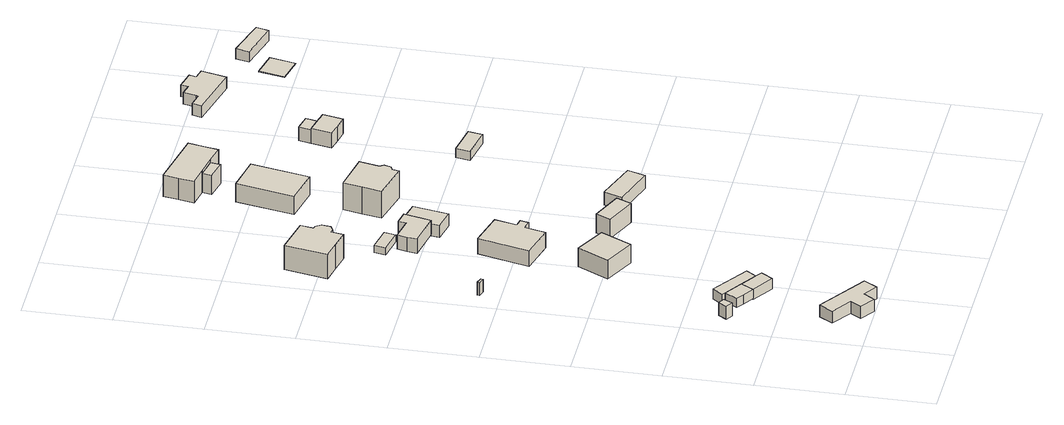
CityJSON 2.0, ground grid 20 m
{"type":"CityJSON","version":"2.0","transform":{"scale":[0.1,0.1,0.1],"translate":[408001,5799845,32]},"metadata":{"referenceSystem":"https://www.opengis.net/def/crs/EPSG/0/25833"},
"CityObjects":{
"building1":{"type":"Building","attributes":{"Gemeindeschluessel":"11000009","BezugspunktDach":"2200","function":"51009_1610","measuredHeight":3.31,"storeysAboveGround":0},"address":[{"country":"Germany","locality":"Berlin"}],"geometry":[{"type":"Solid","lod":"1","boundaries":[[[[0,1,2,3]],[[4,5,6,7]],[[4,7,3,2]],[[5,4,2,1]],[[6,5,1,0]],[[7,6,0,3]]]]}]},
"building2":{"type":"Building","attributes":{"Gemeindeschluessel":"11000009","BezugspunktDach":"2200","function":"31001_1010","measuredHeight":3.04,"storeysAboveGround":1},"address":[{"country":"Germany","locality":"Berlin","thoroughfareNumber":"18A","thoroughfareName":"Moßkopfring"}],"geometry":[{"type":"Solid","lod":"1","boundaries":[[[[8,9,10,11,12,13,14,15]],[[16,17,18,19,20,21,22,23]],[[16,23,15,14]],[[17,16,14,13]],[[18,17,13,12]],[[19,18,12,11]],[[20,19,11,10]],[[21,20,10,9]],[[22,21,9,8]],[[23,22,8,15]]]]}]},
"building3":{"type":"Building","attributes":{"Gemeindeschluessel":"11000009","BezugspunktDach":"2200","function":"51009_1610","measuredHeight":2.24,"storeysAboveGround":0},"address":[{"country":"Germany","locality":"Berlin"}],"geometry":[{"type":"Solid","lod":"1","boundaries":[[[[24,25,26,27,28]],[[29,30,31,32,33]],[[29,33,28,27]],[[30,29,27,26]],[[31,30,26,25]],[[32,31,25,24]],[[33,32,24,28]]]]}]},
"building4":{"type":"Building","attributes":{"Gemeindeschluessel":"11000009","BezugspunktDach":"2200","function":"31001_1010","measuredHeight":2.6,"storeysAboveGround":1},"address":[{"country":"Germany","locality":"Berlin","thoroughfareNumber":"17 (1)","thoroughfareName":"Moßkopfring"}],"geometry":[{"type":"Solid","lod":"1","boundaries":[[[[27,26,34,35,36,37]],[[38,39,40,41,42,43]],[[38,43,37,36]],[[39,38,36,35]],[[40,39,35,34]],[[41,40,34,26]],[[42,41,26,27]],[[43,42,27,37]]]]}]},
"building5":{"type":"Building","attributes":{"Gemeindeschluessel":"11000009","BezugspunktDach":"2200","function":"31001_2000","measuredHeight":2.55,"storeysAboveGround":1},"address":[{"country":"Germany","locality":"Berlin","thoroughfareNumber":"17A (1)","thoroughfareName":"Moßkopfring"}],"geometry":[{"type":"Solid","lod":"1","boundaries":[[[[44,45,34,26,25]],[[41,40,46,47,48]],[[41,48,25,26]],[[40,41,26,34]],[[46,40,34,45]],[[47,46,45,44]],[[48,47,44,25]]]]}]},
"building6":{"type":"Building","attributes":{"Gemeindeschluessel":"11000009","BezugspunktDach":"2200","function":"51009_1610","measuredHeight":3.19,"storeysAboveGround":0},"address":[{"country":"Germany","locality":"Berlin"}],"geometry":[{"type":"Solid","lod":"1","boundaries":[[[[49,50,51,52]],[[53,54,55,56]],[[53,56,52,51]],[[54,53,51,50]],[[55,54,50,49]],[[56,55,49,52]]]]}]},
"building7":{"type":"Building","attributes":{"Gemeindeschluessel":"11000009","BezugspunktDach":"2200","function":"31001_1010","measuredHeight":5.73,"storeysAboveGround":1},"address":[{"country":"Germany","locality":"Berlin","thoroughfareNumber":"16","thoroughfareName":"Moßkopfring"}],"geometry":[{"type":"Solid","lod":"1","boundaries":[[[[57,58,59,60]],[[61,62,63,64]],[[61,64,60,59]],[[62,61,59,58]],[[63,62,58,57]],[[64,63,57,60]]]]}]},
"building8":{"type":"Building","attributes":{"Gemeindeschluessel":"11000009","BezugspunktDach":"2200","function":"31001_1010","measuredHeight":8.84,"storeysAboveGround":1},"address":[{"country":"Germany","locality":"Berlin","thoroughfareNumber":"13A","thoroughfareName":"Moßkopfring"}],"geometry":[{"type":"Solid","lod":"1","boundaries":[[[[65,66,67,68,69,70,71,72,73,74,75,76]],[[77,78,79,80,81,82,83,84,85,86,87,88]],[[77,88,76,75]],[[78,77,75,74]],[[79,78,74,73]],[[80,79,73,72]],[[81,80,72,71]],[[82,81,71,70]],[[83,82,70,69]],[[84,83,69,68]],[[85,84,68,67]],[[86,85,67,66]],[[87,86,66,65]],[[88,87,65,76]]]]}]},
"building9":{"type":"Building","attributes":{"Gemeindeschluessel":"11000009","BezugspunktDach":"2200","function":"31001_1010","measuredHeight":3.9,"storeysAboveGround":1},"address":[{"country":"Germany","locality":"Berlin","thoroughfareNumber":"15","thoroughfareName":"Moßkopfring"}],"geometry":[{"type":"Solid","lod":"1","boundaries":[[[[89,90,91,92,93,94,95,96]],[[97,98,99,100,101,102,103,104]],[[97,104,96,95]],[[98,97,95,94]],[[99,98,94,93]],[[100,99,93,92]],[[101,100,92,91]],[[102,101,91,90]],[[103,102,90,89]],[[104,103,89,96]]]]}]},
"building10":{"type":"Building","attributes":{"Gemeindeschluessel":"11000009","BezugspunktDach":"2200","function":"31001_2000","measuredHeight":1.8,"storeysAboveGround":1},"address":[{"country":"Germany","locality":"Berlin","thoroughfareNumber":"14 (1)","thoroughfareName":"Moßkopfring"}],"geometry":[{"type":"Solid","lod":"1","boundaries":[[[[105,106,107,108]],[[109,110,111,112]],[[109,112,108,107]],[[110,109,107,106]],[[111,110,106,105]],[[112,111,105,108]]]]}]},
"building11":{"type":"Building","attributes":{"Gemeindeschluessel":"11000009","function":"31001_1010"},"address":[{"country":"Germany","locality":"Berlin","thoroughfareNumber":"14","thoroughfareName":"Moßkopfring"}],"children":["building11-1","building11-2"]},
"building11-1":{"type":"BuildingPart","attributes":{"BezugspunktDach":"2200","measuredHeight":5.71,"storeysAboveGround":2},"parents":["building11"],"geometry":[{"type":"MultiSurface","lod":"1","boundaries":[[[113,114,115,116,117,118,119,120]],[[121,122,123,124,125,126,127,128]],[[121,128,120,119]],[[122,121,119,118]],[[123,122,118,117]],[[124,123,117,116]],[[125,124,116,115]],[[129,130,125,115,114]],[[127,131,129,126,114,113]],[[128,127,113,120]],[[126,125,130,129]],[[126,129,131,127]]]}]},
"building11-2":{"type":"BuildingPart","attributes":{"BezugspunktDach":"2200","measuredHeight":2.94,"storeysAboveGround":2},"parents":["building11"],"geometry":[{"type":"MultiSurface","lod":"1","boundaries":[[[132,133,130,131,134]],[[135,136,137,138,139]],[[135,139,134,131]],[[136,135,140,127,126,125]],[[137,136,130,133]],[[138,137,133,132]],[[139,138,132,134]],[[125,126,129,130]],[[131,129,126,127,140]]]}]},
"building12":{"type":"Building","attributes":{"Gemeindeschluessel":"11000009","BezugspunktDach":"2200","function":"31001_1010","measuredHeight":4.85,"storeysAboveGround":1},"address":[{"country":"Germany","locality":"Berlin","thoroughfareNumber":"16 (1)","thoroughfareName":"Moßkopfring"}],"geometry":[{"type":"Solid","lod":"1","boundaries":[[[[141,142,143,144]],[[145,146,147,148]],[[145,148,144,143]],[[146,145,143,142]],[[147,146,142,141]],[[148,147,141,144]]]]}]},
"building13":{"type":"Building","attributes":{"Gemeindeschluessel":"11000009","BezugspunktDach":"2200","function":"31001_1010","measuredHeight":9.02,"storeysAboveGround":1},"address":[{"country":"Germany","locality":"Berlin","thoroughfareNumber":"13","thoroughfareName":"Moßkopfring"}],"geometry":[{"type":"Solid","lod":"1","boundaries":[[[[149,150,151,152,153,154,155,156,157]],[[158,159,160,161,162,163,164,165,166]],[[158,166,157,156]],[[159,158,156,155]],[[160,159,155,154]],[[161,160,154,153]],[[162,161,153,152]],[[163,162,152,151]],[[164,163,151,150]],[[165,164,150,149]],[[166,165,149,157]]]]}]},
"building14":{"type":"Building","attributes":{"Gemeindeschluessel":"11000009","BezugspunktDach":"2200","function":"31001_2000","measuredHeight":3.26,"storeysAboveGround":1},"address":[{"country":"Germany","locality":"Berlin","thoroughfareNumber":"15 (2)","thoroughfareName":"Moßkopfring"}],"geometry":[{"type":"Solid","lod":"1","boundaries":[[[[167,168,169,170]],[[171,172,173,174]],[[171,174,170,169]],[[172,171,169,168]],[[173,172,168,167]],[[174,173,167,170]]]]}]},
"building15":{"type":"Building","attributes":{"Gemeindeschluessel":"11000009","BezugspunktDach":"2200","function":"31001_1010","measuredHeight":5,"storeysAboveGround":1},"address":[{"country":"Germany","locality":"Berlin","thoroughfareNumber":"12 (1)","thoroughfareName":"Moßkopfring"}],"geometry":[{"type":"Solid","lod":"1","boundaries":[[[[175,176,177,178,179]],[[180,181,182,183,184]],[[180,184,179,178]],[[181,180,178,177]],[[182,181,177,176]],[[183,182,176,175]],[[184,183,175,179]]]]}]},
"building16":{"type":"Building","attributes":{"Gemeindeschluessel":"11000009","function":"31001_1010"},"address":[{"country":"Germany","locality":"Berlin","thoroughfareNumber":"11A","thoroughfareName":"Moßkopfring"}],"children":["building16-1","building16-2"]},
"building16-1":{"type":"BuildingPart","attributes":{"BezugspunktDach":"2200","measuredHeight":6.08,"storeysAboveGround":1},"parents":["building16"],"geometry":[{"type":"MultiSurface","lod":"1","boundaries":[[[185,186,187,188,189,190,191,192,193]],[[194,195,196,197,198,199,200,201,202]],[[194,202,193,192]],[[195,194,192,191]],[[196,195,191,190]],[[197,196,190,189]],[[198,197,189,188]],[[199,198,188,187]],[[203,204,199,187,186]],[[201,200,186,185]],[[202,201,185,193]],[[205,200,199,204,203]]]}]},
"building16-2":{"type":"BuildingPart","attributes":{"BezugspunktDach":"2200","measuredHeight":4.86,"storeysAboveGround":1},"parents":["building16"],"geometry":[{"type":"Solid","lod":"1","boundaries":[[[[206,204,203,207,208]],[[201,200,199,209,210]],[[201,210,208,207]],[[200,201,207,203]],[[209,199,204,206]],[[210,209,206,208]],[[199,200,203,204]]]]}]},
"building17":{"type":"Building","attributes":{"Gemeindeschluessel":"11000009","BezugspunktDach":"2200","function":"31001_1010","measuredHeight":2.31,"storeysAboveGround":1},"address":[{"country":"Germany","locality":"Berlin","thoroughfareNumber":"14 (2)","thoroughfareName":"Moßkopfring"}],"geometry":[{"type":"Solid","lod":"1","boundaries":[[[[211,212,213,214]],[[215,216,217,218]],[[215,218,214,213]],[[216,215,213,212]],[[217,216,212,211]],[[218,217,211,214]]]]}]},
"building18":{"type":"Building","attributes":{"Gemeindeschluessel":"11000009","function":"31001_1010"},"address":[{"country":"Germany","locality":"Berlin","thoroughfareNumber":"12","thoroughfareName":"Moßkopfring"}],"children":["building18-1","building18-2"]},
"building18-1":{"type":"BuildingPart","attributes":{"BezugspunktDach":"2200","measuredHeight":4.02,"storeysAboveGround":1},"parents":["building18"],"geometry":[{"type":"MultiSurface","lod":"1","boundaries":[[[219,220,221,222,223,224]],[[225,226,227,228,229,230]],[[225,230,224,223]],[[231,232,223,222]],[[227,233,234,231,226,222,221]],[[228,227,221,220]],[[229,228,220,219]],[[230,229,219,224]],[[226,225,232,231]],[[226,231,234,233]]]}]},
"building18-2":{"type":"BuildingPart","attributes":{"BezugspunktDach":"2200","measuredHeight":3.38,"storeysAboveGround":1},"parents":["building18"],"geometry":[{"type":"MultiSurface","lod":"1","boundaries":[[[234,235,236,232]],[[237,238,233,225]],[[237,225,232,236]],[[238,237,236,235]],[[233,238,235,234]],[[226,231,232,225]],[[234,231,226,233]]]}]},
"building19":{"type":"Building","attributes":{"Gemeindeschluessel":"11000009","BezugspunktDach":"2200","function":"31001_1010","measuredHeight":3.92,"storeysAboveGround":1},"address":[{"country":"Germany","locality":"Berlin","thoroughfareNumber":"10","thoroughfareName":"Moßkopfring"}],"geometry":[{"type":"Solid","lod":"1","boundaries":[[[[239,240,241,242,243,244,245,246,247,248,249,250]],[[251,252,253,254,255,256,257,258,259,260,261,262]],[[251,262,250,249]],[[252,251,249,248]],[[253,252,248,247]],[[254,253,247,246]],[[255,254,246,245]],[[256,255,245,244]],[[257,256,244,243]],[[258,257,243,242]],[[259,258,242,241]],[[260,259,241,240]],[[261,260,240,239]],[[262,261,239,250]]]]}]},
"building20":{"type":"Building","attributes":{"Gemeindeschluessel":"11000009","BezugspunktDach":"2200","function":"31001_1313","measuredHeight":0.178,"storeysAboveGround":1},"address":[{"country":"Germany","locality":"Berlin","thoroughfareNumber":"11","thoroughfareName":"Moßkopfring"}],"geometry":[{"type":"Solid","lod":"1","boundaries":[[[[263,264,265,266]],[[267,268,269,270]],[[267,270,266,265]],[[268,267,265,264]],[[269,268,264,263]],[[270,269,263,266]]]]}]},
"building21":{"type":"Building","attributes":{"Gemeindeschluessel":"11000009","BezugspunktDach":"2200","function":"31001_2000","measuredHeight":2.59,"storeysAboveGround":1},"address":[{"country":"Germany","locality":"Berlin","thoroughfareNumber":"10 (1)","thoroughfareName":"Moßkopfring"}],"geometry":[{"type":"Solid","lod":"1","boundaries":[[[[271,272,273,274]],[[275,276,277,278]],[[275,278,274,273]],[[276,275,273,272]],[[277,276,272,271]],[[278,277,271,274]]]]}]}
},
"vertices":[
[32,291,66],[43,312,66],[29,320,66],[16,301,66],[29,320,33],[43,312,33],[32,291,33],[16,301,33],
[112,48,49],[96,23,49],[130,0,49],[148,26,49],[180,4,49],[200,35,49],[86,111,49],[66,80,49],[86,111,19],[200,35,19],[180,4,19],[148,26,19],[130,0,19],[96,23,19],[112,48,19],[66,80,19],
[95,279,49],[121,263,49],[138,292,49],[96,319,49],[78,290,49],[96,319,26],[138,292,26],[121,263,26],[95,279,26],[78,290,26],
[176,268,49],[192,291,49],[107,348,49],[89,324,49],[107,348,23],[192,291,23],[176,268,23],[138,292,23],[96,319,23],[89,324,23],
[172,231,49],[190,258,49],[190,258,23],[172,231,23],[121,263,23],
[17,833,71],[18,838,71],[3,843,71],[1,837,71],[3,843,39],[18,838,39],[17,833,39],[1,837,39],
[209,547,75],[245,618,75],[174,655,75],[136,584,75],[174,655,28],[245,618,28],[209,547,28],[136,584,28],
[47,1161,102],[90,1152,102],[95,1180,102],[104,1178,102],[116,1185,102],[119,1205,102],[111,1218,102],[103,1220,102],[109,1250,102],[66,1259,102],[23,1268,102],[3,1170,102],[23,1268,41],[66,1259,41],[109,1250,41],[103,1220,41],[111,1218,41],[119,1205,41],[116,1185,41],[104,1178,41],[95,1180,41],[90,1152,41],[47,1161,41],[3,1170,41],
[237,739,66],[249,787,66],[269,782,66],[274,801,66],[256,805,66],[267,856,66],[186,877,66],[156,759,66],[186,877,27],[267,856,27],[256,805,27],[274,801,27],[269,782,27],[249,787,27],[237,739,27],[156,759,27],
[181,1055,57],[186,1082,57],[130,1093,57],[124,1066,57],[130,1093,39],[186,1082,39],[181,1055,39],[124,1066,39],
[226,987,74],[231,1009,74],[240,1049,74],[208,1055,74],[205,1037,74],[154,1047,74],[149,1024,74],[145,1002,74],[149,1024,38],[154,1047,38],[205,1037,38],[208,1055,38],[240,1049,38],[231,1009,38],[226,987,38],[145,1002,38],[231,1009,65],[240,1049,65],[226,987,65],
[273,957,65],[289,1039,65],[223,967,65],[226,987,35],[240,1049,35],[289,1039,35],[273,957,35],[223,967,35],[226,987,58],
[386,581,67],[401,615,67],[329,646,67],[313,612,67],[329,646,19],[401,615,19],[386,581,19],[313,612,19],
[372,1085,98],[375,1100,98],[385,1106,98],[389,1121,98],[383,1130,98],[393,1176,98],[302,1194,98],[293,1150,98],[284,1106,98],[293,1150,30],[302,1194,30],[393,1176,30],[383,1130,30],[389,1121,30],[385,1106,30],[375,1100,30],[372,1085,30],[284,1106,30],
[542,580,42],[556,621,42],[461,654,42],[446,612,42],[461,654,9],[556,621,9],[542,580,9],[446,612,9],
[333,1273,85],[360,1407,85],[318,1415,85],[276,1423,85],[249,1290,85],[276,1423,39],[318,1415,39],[360,1407,39],[333,1273,39],[249,1290,39],
[293,1500,97],[294,1500,97],[340,1491,97],[385,1482,97],[392,1517,97],[399,1551,97],[262,1579,97],[255,1544,97],[248,1509,97],[255,1544,43],[262,1579,43],[399,1551,43],[392,1517,43],[385,1482,43],[340,1491,43],[294,1500,43],[293,1500,43],[248,1509,43],[294,1500,91],[340,1491,91],[294,1500,82],
[336,1468,91],[293,1500,91],[289,1478,91],[336,1468,43],[289,1478,43],
[646,955,38],[652,988,38],[580,1001,38],[574,969,38],[580,1001,15],[652,988,15],[646,955,15],[574,969,15],
[582,1260,62],[613,1254,62],[623,1300,62],[593,1307,62],[562,1314,62],[552,1267,62],[562,1314,25],[593,1307,25],[623,1300,25],[613,1254,25],[582,1260,25],[552,1267,25],[593,1307,59],[562,1314,59],[599,1306,25],[599,1306,59],
[605,1334,59],[568,1342,59],[568,1342,25],[605,1334,25],
[730,1531,64],[737,1560,64],[744,1589,64],[719,1595,64],[723,1611,64],[680,1621,64],[676,1604,64],[650,1610,64],[644,1581,64],[642,1576,64],[610,1583,64],[605,1561,64],[610,1583,35],[642,1576,35],[644,1581,35],[650,1610,35],[676,1604,35],[680,1621,35],[723,1611,35],[719,1595,35],[744,1589,35],[737,1560,35],[730,1531,35],[605,1561,35],
[878,1408,23],[890,1467,23],[832,1480,23],[819,1421,23],[832,1480,21],[890,1467,21],[878,1408,21],[819,1421,21],
[958,1483,48],[966,1512,48],[873,1538,48],[865,1508,48],[873,1538,22],[966,1512,22],[958,1483,22],[865,1508,22]
]}
